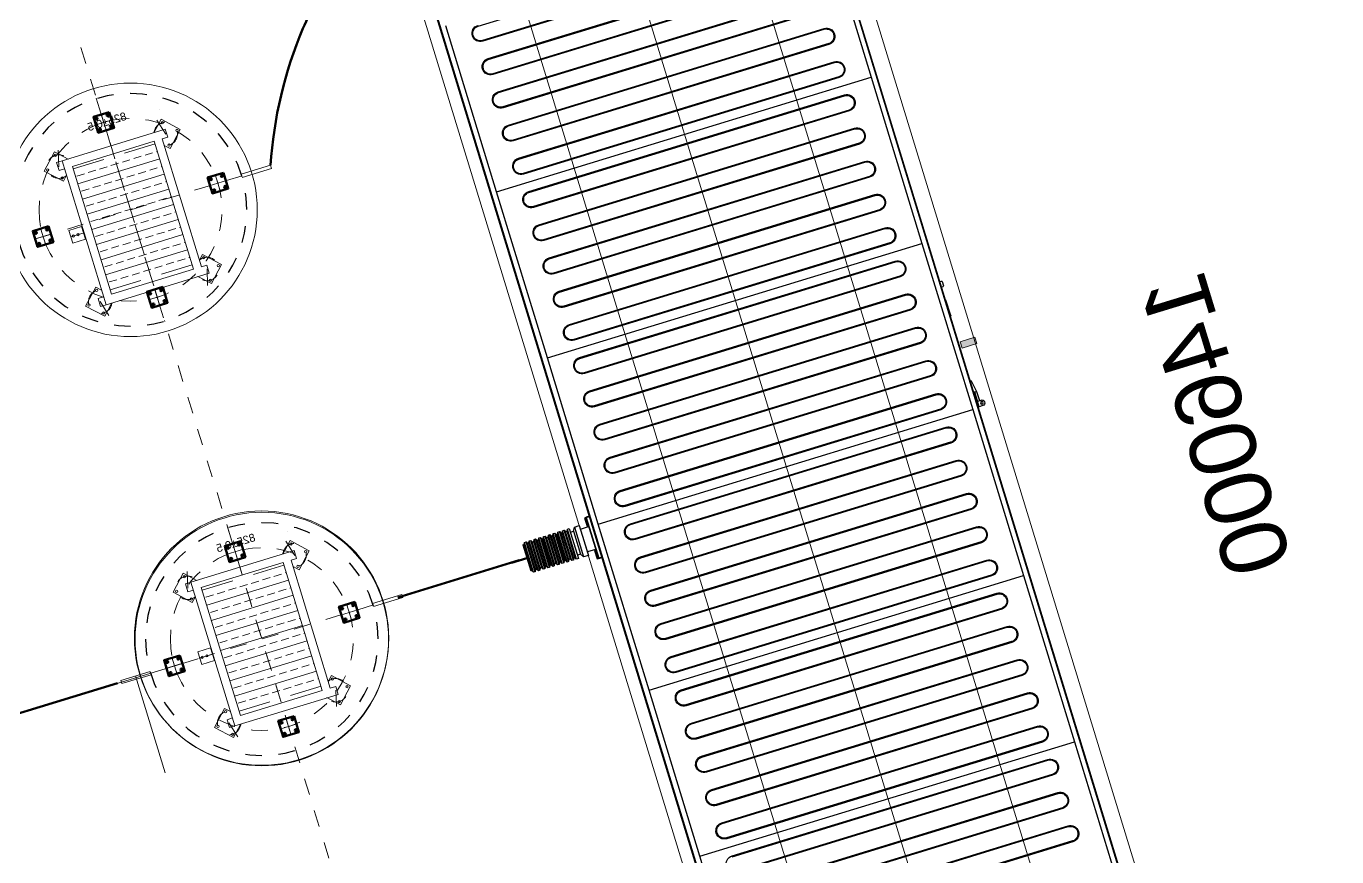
# Model space of a CAD drawing. Header units: metres. Extents: x 0 to 551036, y 0 to 1845929.
# Drawn here: x 547501.87 to 547509.76, y 1841939.99 to 1841944.99 of the extents above; entities that cross this region are included whole.
import ezdxf
from ezdxf.enums import TextEntityAlignment as Align

# ---------------------------------------------------------------- set-up
doc = ezdxf.new("R2010")
doc.units = ezdxf.units.M
doc.header["$MEASUREMENT"] = 0
for name, pattern in [('02 Xref Nha dieu hanh$0$ACAD_ISO10W100', [18, 12, -3, 0, -3]), ('AD_LTYPE0 0.18 mm', [12, 1, -1, 1, -1, 1, -1, 1, -1, 1, -1, 1, -1]), ('AD_LTYPE14 0.15 mm', [14, 13, -1]), ('AD_LTYPE2 0.18 mm', [14, 13, -1]), ('AD_LTYPE5 0.13 mm', [14, 13, -1]), ('双点画线', [22, 12, -2, 2, -2, 2, -2]), ('点画线', [18, 12, -2, 2, -2]), ('虚线', [2, 1, -1])]:
    doc.linetypes.add(name, pattern=pattern)
doc.layers.get('Defpoints').update_dxf_attribs({"lineweight": 0})
for name, color, linetype, lineweight in [('_0', 7, 'Continuous', 0), ('BD HH1 KEM TMB$0$ao1', 7, 'Continuous', 0), ('BD HH1 KEM TMB$0$C-TOPO-MAJR-N', 7, 'Continuous', 0), ('BD HH1 KEM TMB$0$C-TOPO-MINR-N', 7, 'Continuous', 0), ('BD HH1 KEM TMB$0$Cao do', 7, 'Continuous', 0), ('BD HH1 KEM TMB$0$caodoHT', 7, 'Continuous', 0), ('BD HH1 KEM TMB$0$CENTER', 7, 'Continuous', 0), ('BD HH1 KEM TMB$0$DE', 7, 'Continuous', 0), ('BD HH1 KEM TMB$0$Line7', 7, 'Continuous', 0), ('BD HH1 KEM TMB$0$nhan', 7, 'Continuous', 0), ('BD HH1 KEM TMB$0$point', 7, 'Continuous', 0), ('C-TINN-BNDY', 7, 'Continuous', 0), ('DZ 220kV PA1', 7, 'Continuous', 0), ('HH1', 7, 'Continuous', 0)]:
    doc.layers.add(name, color=color, linetype=linetype, lineweight=lineweight)
doc.styles.get("Standard").update_dxf_attribs({"font": '', "height": 4})
doc.styles.add('SXHZ', font='simplex.shx', dxfattribs={"width": 0.6, "bigfont": 'bigfont.shx'})
doc.styles.get('Standard').set_extended_font_data('.VnArial')
doc.dimstyles.new('ISO-25', dxfattribs={"dimtxt": 2.5, "dimasz": 2.5, "dimexe": 1.25, "dimexo": 0.625, "dimtad": 1, "dimtxsty": 'Standard', "dimcen": 2.5, "dimadec": 0, "dimazin": 0, "dimtfac": 1, "dimtmove": 0, "dimatfit": 3, "dimfxl": 1, "dimarcsym": 0})
doc.dimstyles.new('ISO-25-Linear', dxfattribs={"dimscale": 300, "dimtxt": 2.5, "dimasz": 2.5, "dimexe": 1.5, "dimexo": 1.5, "dimgap": 1.5, "dimtad": 1, "dimdec": 0, "dimdsep": 46, "dimtxsty": 'SXHZ', "dimcen": 3, "dimclrt": 1, "dimaunit": 1, "dimadec": 0, "dimazin": 0, "dimtp": 0.06, "dimtfac": 0.5, "dimtdec": 0, "dimtmove": 2, "dimatfit": 3, "dimfxl": 1, "dimtolj": 1, "dimarcsym": 0})

# ---------------------------------------------------------------- blocks, each defined once
blk = doc.blocks.new('2121')
at = {"color": 7, "linetype": 'Continuous', "lineweight": 30}
for p, q in [((45095, 7520), (45155, 7520)), ((45095, 7520), (45095, 6550)), ((45155, 7520), (45155, 6550)), ((44296, 6472), (44185, 6417)), ((44185, 6417), (44185, 6317)), ((46065, 6417), (44185, 6417)), ((44185, 6317), (44296, 6262)), ((46065, 6317), (44185, 6317)), ((44311, 6550), (45939, 6550)), ((46065, 6417), (45954, 6472)), ((45954, 6262), (46065, 6317)), ((46065, 6317), (46065, 6417)), ((44296, 6172), (44185, 6117)), ((44185, 6117), (44185, 6017)), ((46065, 6117), (44185, 6117)), ((44185, 6017), (44296, 5962)), ((46065, 6017), (44185, 6017)), ((44296, 5872), (44185, 5817)), ((44185, 5817), (44185, 5717)), ((46065, 5817), (44185, 5817)), ((44185, 5717), (44296, 5662)), ((46065, 5717), (44185, 5717)), ((44296, 5572), (44185, 5517)), ((46065, 6117), (45954, 6172)), ((45954, 5962), (46065, 6017)), ((46065, 5817), (45954, 5872)), ((45954, 5662), (46065, 5717)), ((46065, 5517), (45954, 5572)), ((46065, 6017), (46065, 6117)), ((46065, 5717), (46065, 5817)), ((44185, 5517), (44185, 5417)), ((46065, 5517), (44185, 5517)), ((44185, 5417), (44296, 5362)), ((46065, 5417), (44185, 5417)), ((44296, 5272), (44185, 5217)), ((44185, 5217), (44185, 5117)), ((46065, 5217), (44185, 5217)), ((44185, 5117), (44296, 5062)), ((46065, 5117), (44185, 5117)), ((44296, 4972), (44185, 4917)), ((44185, 4917), (44185, 4817)), ((46065, 4917), (44185, 4917)), ((44185, 4817), (44296, 4762)), ((46065, 4817), (44185, 4817)), ((45954, 5362), (46065, 5417)), ((46065, 5217), (45954, 5272)), ((45954, 5062), (46065, 5117)), ((46065, 4917), (45954, 4972)), ((45954, 4762), (46065, 4817)), ((46065, 5417), (46065, 5517)), ((46065, 5117), (46065, 5217)), ((46065, 4817), (46065, 4917)), ((44296, 4672), (44185, 4617)), ((44185, 4617), (44185, 4517)), ((46065, 4617), (44185, 4617)), ((44185, 4517), (44296, 4462)), ((46065, 4517), (44185, 4517)), ((44296, 4372), (44185, 4317)), ((44185, 4317), (44185, 4217)), ((46065, 4317), (44185, 4317)), ((44185, 4217), (44296, 4162)), ((46065, 4217), (44185, 4217)), ((44296, 4072), (44185, 4017)), ((44185, 4017), (44185, 3917)), ((46065, 4017), (44185, 4017)), ((46065, 4617), (45954, 4672)), ((45954, 4462), (46065, 4517)), ((46065, 4317), (45954, 4372)), ((45954, 4162), (46065, 4217)), ((46065, 4017), (45954, 4072)), ((46065, 4517), (46065, 4617)), ((46065, 4217), (46065, 4317)), ((46065, 3917), (46065, 4017)), ((44185, 3917), (44296, 3862)), ((46065, 3917), (44185, 3917)), ((44296, 3772), (44185, 3717)), ((44185, 3717), (44185, 3597)), ((46065, 3717), (44185, 3717)), ((44185, 3597), (46065, 3597)), ((44405, 3397), (44185, 3270)), ((44185, 3270), (44185, 2970)), ((44185, 3270), (46065, 3270)), ((44405, 3597), (44405, 3397)), ((44405, 3397), (45845, 3397)), ((45845, 3397), (45845, 3597)), ((46065, 3270), (45845, 3397)), ((45954, 3862), (46065, 3917)), ((46065, 3717), (45954, 3772)), ((46065, 3597), (46065, 3717)), ((46065, 2970), (46065, 3270)), ((43845, 2429), (43825, 2429)), ((43825, 2230), (43825, 2429)), ((43845, 2530), (44360, 2530)), ((43845, 2451), (43845, 2530)), ((43845, 2451), (43845, 2450)), ((44360, 2451), (43845, 2451)), ((43845, 2429), (43845, 2450)), ((43845, 2450), (43846, 2450)), ((43845, 2429), (46405, 2429)), ((43845, 2429), (43845, 2230)), ((43846, 2450), (46404, 2450)), ((44185, 2970), (46065, 2970)), ((44360, 2530), (44360, 2451)), ((44360, 2450), (44360, 2451)), ((44405, 2970), (44405, 2450)), ((45845, 2450), (45845, 2970)), ((45890, 2451), (45890, 2530)), ((45890, 2530), (46405, 2530)), ((46405, 2451), (45890, 2451)), ((45890, 2451), (45890, 2450)), ((46405, 2450), (46404, 2450)), ((46405, 2530), (46405, 2451)), ((46405, 2450), (46405, 2451)), ((46405, 2450), (46405, 2429)), ((46405, 2230), (46405, 2429)), ((46405, 2429), (46425, 2429)), ((46425, 2429), (46425, 2230)), ((-18335, 2230), (118105, 2230)), ((118105, 2180), (-18335, 2180)), ((23535, 1850), (13085, 1850)), ((33985, 1850), (23535, 1850)), ((23535, 1850), (23535, -21710)), ((33985, 1850), (33985, -21710)), ((44435, 1850), (33985, 1850)), ((44435, 1850), (44435, -21710)), ((54885, 1850), (44435, 1850)), ((65335, 1850), (54885, 1850)), ((54885, 1850), (54885, -21710)), ((75785, 1850), (65335, 1850)), ((65335, 1850), (65335, -21710)), ((13680, 0), (13630, 0)), ((13680, 0), (13680, -19860)), ((14580, 0), (14630, 0)), ((14580, -19860), (14580, 0)), ((14630, -19860), (14630, 0)), ((15770, 0), (15720, 0)), ((15720, 0), (15720, -19860)), ((15770, 0), (15770, -19860)), ((16670, 0), (16720, 0)), ((16670, -19860), (16670, 0)), ((16720, -19860), (16720, 0)), ((17860, 0), (17810, 0)), ((17810, 0), (17810, -19860)), ((17860, 0), (17860, -19860)), ((18760, -19860), (18760, 0)), ((18760, 0), (18810, 0)), ((18810, -19860), (18810, 0)), ((19950, 0), (19900, 0)), ((19900, 0), (19900, -19860)), ((19950, 0), (19950, -19860)), ((20850, -19860), (20850, 0)), ((20850, 0), (20900, 0)), ((20900, -19860), (20900, 0)), ((22040, 0), (21990, 0)), ((21990, 0), (21990, -19860)), ((22040, 0), (22040, -19860)), ((22940, -19860), (22940, 0)), ((22940, 0), (22990, 0)), ((22990, -19860), (22990, 0)), ((24130, 0), (24080, 0)), ((24080, 0), (24080, -19860)), ((24130, 0), (24130, -19860)), ((25030, 0), (25080, 0)), ((25030, -19860), (25030, 0)), ((25080, -19860), (25080, 0)), ((26220, 0), (26170, 0)), ((26170, 0), (26170, -19860)), ((26220, 0), (26220, -19860)), ((27120, 0), (27170, 0)), ((27120, -19860), (27120, 0)), ((27170, -19860), (27170, 0)), ((28310, 0), (28260, 0)), ((28260, 0), (28260, -19860)), ((28310, 0), (28310, -19860)), ((29210, -19860), (29210, 0)), ((29210, 0), (29260, 0)), ((29260, -19860), (29260, 0)), ((30400, 0), (30350, 0)), ((30350, 0), (30350, -19860)), ((30400, 0), (30400, -19860)), ((31300, 0), (31350, 0)), ((31300, -19860), (31300, 0)), ((31350, -19860), (31350, 0)), ((32490, 0), (32440, 0)), ((32440, 0), (32440, -19860)), ((32490, 0), (32490, -19860)), ((33390, 0), (33440, 0)), ((33390, -19860), (33390, 0)), ((33440, -19860), (33440, 0)), ((34580, 0), (34530, 0)), ((34530, 0), (34530, -19860)), ((34580, 0), (34580, -19860)), ((35480, -19860), (35480, 0)), ((35480, 0), (35530, 0)), ((35530, -19860), (35530, 0)), ((36670, 0), (36620, 0)), ((36620, 0), (36620, -19860)), ((36670, 0), (36670, -19860)), ((37570, -19860), (37570, 0)), ((37570, 0), (37620, 0)), ((37620, -19860), (37620, 0)), ((38760, 0), (38710, 0)), ((38710, 0), (38710, -19860)), ((38760, 0), (38760, -19860)), ((39660, -19860), (39660, 0)), ((39660, 0), (39710, 0)), ((39710, -19860), (39710, 0)), ((40850, 0), (40800, 0)), ((40800, 0), (40800, -19860)), ((40850, 0), (40850, -19860)), ((41750, -19860), (41750, 0)), ((41750, 0), (41800, 0)), ((41800, -19860), (41800, 0)), ((42940, 0), (42890, 0)), ((42890, 0), (42890, -19860)), ((42940, 0), (42940, -19860)), ((43840, -19860), (43840, 0)), ((43840, 0), (43890, 0)), ((43890, -19860), (43890, 0)), ((45030, 0), (44980, 0)), ((44980, 0), (44980, -19860)), ((45030, 0), (45030, -19860)), ((45930, -19860), (45930, 0)), ((45930, 0), (45980, 0)), ((45980, -19860), (45980, 0)), ((47120, 0), (47070, 0)), ((47070, 0), (47070, -19860)), ((47120, 0), (47120, -19860)), ((48020, -19860), (48020, 0)), ((48020, 0), (48070, 0)), ((48070, -19860), (48070, 0)), ((49210, 0), (49160, 0)), ((49160, 0), (49160, -19860)), ((49210, 0), (49210, -19860)), ((50110, -19860), (50110, 0)), ((50110, 0), (50160, 0)), ((50160, -19860), (50160, 0)), ((51300, 0), (51250, 0)), ((51250, 0), (51250, -19860)), ((51300, 0), (51300, -19860)), ((52200, -19860), (52200, 0)), ((52200, 0), (52250, 0)), ((52250, -19860), (52250, 0)), ((53390, 0), (53340, 0)), ((53340, 0), (53340, -19860)), ((53390, 0), (53390, -19860)), ((54290, -19860), (54290, 0)), ((54290, 0), (54340, 0)), ((54340, -19860), (54340, 0)), ((55480, 0), (55430, 0)), ((55430, 0), (55430, -19860)), ((55480, 0), (55480, -19860)), ((56380, 0), (56430, 0)), ((56380, -19860), (56380, 0)), ((56430, -19860), (56430, 0)), ((57570, 0), (57520, 0)), ((57520, 0), (57520, -19860)), ((57570, 0), (57570, -19860)), ((58470, 0), (58520, 0)), ((58470, -19860), (58470, 0)), ((58520, -19860), (58520, 0)), ((59660, 0), (59610, 0)), ((59610, 0), (59610, -19860)), ((59660, 0), (59660, -19860)), ((60560, 0), (60610, 0)), ((60560, -19860), (60560, 0)), ((60610, -19860), (60610, 0)), ((61750, 0), (61700, 0)), ((61700, 0), (61700, -19860)), ((61750, 0), (61750, -19860)), ((62650, -19860), (62650, 0)), ((62650, 0), (62700, 0)), ((62700, -19860), (62700, 0)), ((63840, 0), (63790, 0)), ((63790, 0), (63790, -19860)), ((63840, 0), (63840, -19860)), ((64740, -19860), (64740, 0)), ((64740, 0), (64790, 0)), ((64790, -19860), (64790, 0)), ((65930, 0), (65880, 0)), ((65880, 0), (65880, -19860)), ((65930, 0), (65930, -19860)), ((66830, -19860), (66830, 0)), ((66880, -19860), (66880, 0)), ((67970, 0), (67970, -19860)), ((68020, 0), (68020, -19860)), ((68920, -19860), (68920, 0)), ((68970, -19860), (68970, 0)), ((70060, 0), (70060, -19860)), ((70110, 0), (70110, -19860)), ((71010, -19860), (71010, 0)), ((71060, -19860), (71060, 0)), ((19950, -19860), (19900, -19860)), ((20850, -19860), (20900, -19860)), ((22040, -19860), (21990, -19860)), ((22940, -19860), (22990, -19860)), ((24130, -19860), (24080, -19860)), ((25030, -19860), (25080, -19860)), ((26220, -19860), (26170, -19860)), ((27120, -19860), (27170, -19860)), ((28310, -19860), (28260, -19860)), ((29210, -19860), (29260, -19860)), ((30400, -19860), (30350, -19860)), ((31300, -19860), (31350, -19860)), ((32490, -19860), (32440, -19860)), ((33390, -19860), (33440, -19860)), ((34580, -19860), (34530, -19860)), ((35480, -19860), (35530, -19860)), ((36670, -19860), (36620, -19860)), ((37570, -19860), (37620, -19860)), ((38760, -19860), (38710, -19860)), ((39660, -19860), (39710, -19860)), ((40850, -19860), (40800, -19860)), ((41750, -19860), (41800, -19860)), ((42940, -19860), (42890, -19860)), ((43840, -19860), (43890, -19860)), ((45030, -19860), (44980, -19860)), ((45930, -19860), (45980, -19860)), ((47120, -19860), (47070, -19860)), ((48020, -19860), (48070, -19860)), ((49210, -19860), (49160, -19860)), ((50110, -19860), (50160, -19860)), ((51300, -19860), (51250, -19860)), ((52200, -19860), (52250, -19860)), ((53390, -19860), (53340, -19860)), ((54290, -19860), (54340, -19860)), ((55480, -19860), (55430, -19860)), ((56380, -19860), (56430, -19860)), ((57570, -19860), (57520, -19860)), ((58470, -19860), (58520, -19860)), ((59660, -19860), (59610, -19860)), ((60560, -19860), (60610, -19860)), ((61750, -19860), (61700, -19860)), ((62650, -19860), (62700, -19860)), ((63840, -19860), (63790, -19860)), ((64740, -19860), (64790, -19860)), ((65930, -19860), (65880, -19860)), ((66830, -19860), (66880, -19860)), ((68020, -19860), (67970, -19860)), ((68920, -19860), (68970, -19860)), ((70110, -19860), (70060, -19860)), ((71010, -19860), (71060, -19860)), ((-18335, -22020), (118105, -22020)), ((118105, -22070), (-18335, -22070)), ((13085, -21710), (23535, -21710)), ((23535, -21710), (33985, -21710)), ((33985, -21710), (44435, -21710)), ((36487, -22070), (36487, -22145)), ((36845, -22145), (36845, -22070)), ((37666, -22070), (37666, -22095)), ((42760, -22130), (42760, -22070)), ((43419, -22070), (43460, -22125)), ((44035, -22070), (44035, -22130)), ((44385, -22130), (44385, -22070)), ((44435, -21710), (54885, -21710)), ((54885, -21710), (65335, -21710)), ((65335, -21710), (75785, -21710)), ((36537, -22195), (36795, -22195)), ((38636, -22095), (37666, -22095)), ((42760, -22130), (43460, -22250)), ((43460, -22125), (43460, -22250)), ((43460, -22125), (43992, -22125)), ((43460, -22250), (43960, -22250)), ((44385, -22130), (44035, -22130)), ((44035, -22130), (44035, -22350)), ((44385, -22350), (44385, -22130))]:
    blk.add_line(p, q, dxfattribs=at)
at = {"color": 252, "linetype": 'Continuous', "lineweight": 30}
for p, q in [((45954, 6472), (44296, 6472)), ((45954, 6262), (44296, 6262)), ((45954, 6172), (44296, 6172)), ((45954, 5962), (44296, 5962)), ((45954, 5872), (44296, 5872)), ((45954, 5662), (44296, 5662)), ((45954, 5572), (44296, 5572)), ((45954, 5362), (44296, 5362)), ((45954, 5272), (44296, 5272)), ((45954, 5062), (44296, 5062)), ((45954, 4972), (44296, 4972)), ((45954, 4762), (44296, 4762)), ((45954, 4672), (44296, 4672)), ((45954, 4462), (44296, 4462)), ((45954, 4372), (44296, 4372)), ((45954, 4162), (44296, 4162)), ((45954, 4072), (44296, 4072)), ((45954, 3862), (44296, 3862)), ((45954, 3772), (44296, 3772)), ((38636, -22095), (38636, -22070))]:
    blk.add_line(p, q, dxfattribs=at)
at = {"color": 7, "linetype": 'Continuous', "lineweight": 30, "flags": 128}
blk.add_lwpolyline([(43992, -22125), (44030, -22126), (44035, -22127)], dxfattribs=at)
at = {"color": 7, "linetype": 'Continuous', "lineweight": 30}
for radius in [75, 70]:
    blk.add_circle((44210, -22350), radius, dxfattribs=at)
for centre, radius, start, end in [((44273, 6517), 50, 296.56505, 41.27386), ((45977, 6517), 50, 138.72614, 243.43495), ((44273, 6217), 50, 296.56505, 63.43495), ((44273, 5917), 50, 296.56505, 63.43495), ((44273, 5617), 50, 296.56505, 63.43495), ((45977, 6217), 50, 116.56505, 243.43495), ((45977, 5917), 50, 116.56505, 243.43495), ((45977, 5617), 50, 116.56505, 243.43495), ((44273, 5317), 50, 296.56505, 63.43495), ((44273, 5017), 50, 296.56505, 63.43495), ((44273, 4717), 50, 296.56505, 63.43495), ((45977, 5317), 50, 116.56505, 243.43495), ((45977, 5017), 50, 116.56505, 243.43495), ((45977, 4717), 50, 116.56505, 243.43495), ((44273, 4417), 50, 296.56505, 63.43495), ((44273, 4117), 50, 296.56505, 63.43495), ((45977, 4417), 50, 116.56505, 243.43495), ((45977, 4117), 50, 116.56505, 243.43495), ((44273, 3817), 50, 296.56505, 63.43495), ((45977, 3817), 50, 116.56505, 243.43495), ((43846, 2429), 21, 92.7294, 180), ((46404, 2429), 21, 0, 87.2706), ((14130, 0), 500, 0, 180), ((14130, 0), 450, 0, 180), ((16220, 0), 500, 0, 180), ((16220, 0), 450, 0, 180), ((18310, 0), 500, 0, 180), ((18310, 0), 450, 0, 180), ((20400, 0), 500, 0, 180), ((20400, 0), 450, 0, 180), ((22490, 0), 500, 0, 180), ((22490, 0), 450, 0, 180), ((24580, 0), 500, 0, 180), ((24580, 0), 450, 0, 180), ((26670, 0), 500, 0, 180), ((26670, 0), 450, 0, 180), ((28760, 0), 500, 0, 180), ((28760, 0), 450, 0, 180), ((30850, 0), 500, 0, 180), ((30850, 0), 450, 0, 180), ((32940, 0), 500, 0, 180), ((32940, 0), 450, 0, 180), ((35030, 0), 500, 0, 180), ((35030, 0), 450, 0, 180), ((37120, 0), 500, 0, 180), ((37120, 0), 450, 0, 180), ((39210, 0), 500, 0, 180), ((39210, 0), 450, 0, 180), ((41300, 0), 500, 0, 180), ((41300, 0), 450, 0, 180), ((43390, 0), 500, 0, 180), ((43390, 0), 450, 0, 180), ((45480, 0), 500, 0, 180), ((45480, 0), 450, 0, 180), ((47570, 0), 500, 0, 180), ((47570, 0), 450, 0, 180), ((49660, 0), 500, 0, 180), ((49660, 0), 450, 0, 180), ((51750, 0), 500, 0, 180), ((51750, 0), 450, 0, 180), ((53840, 0), 500, 0, 180), ((53840, 0), 450, 0, 180), ((55930, 0), 500, 0, 180), ((55930, 0), 450, 0, 180), ((58020, 0), 500, 0, 180), ((58020, 0), 450, 0, 180), ((60110, 0), 500, 0, 180), ((60110, 0), 450, 0, 180), ((62200, 0), 500, 0, 180), ((62200, 0), 450, 0, 180), ((64290, 0), 500, 0, 180), ((64290, 0), 450, 0, 180), ((66380, 0), 500, 0, 180), ((20400, -19860), 500, 180, 0), ((20400, -19860), 450, 180, 0), ((22490, -19860), 500, 180, 360), ((22490, -19860), 450, 180, 0), ((24580, -19860), 500, 180, 360), ((24580, -19860), 450, 180, 360), ((26670, -19860), 500, 180, 0), ((26670, -19860), 450, 180, 0), ((28760, -19860), 500, 180, 0), ((28760, -19860), 450, 180, 0), ((30850, -19860), 500, 180, 360), ((30850, -19860), 450, 180, 360), ((32940, -19860), 500, 180, 360), ((32940, -19860), 450, 180, 0), ((35030, -19860), 500, 180, 0), ((35030, -19860), 450, 180, 0), ((37120, -19860), 500, 180, 0), ((37120, -19860), 450, 180, 0), ((39210, -19860), 500, 180, 360), ((39210, -19860), 450, 180, 360), ((41300, -19860), 500, 180, 0), ((41300, -19860), 450, 180, 0), ((43390, -19860), 500, 180, 0), ((43390, -19860), 450, 180, 0), ((45480, -19860), 500, 180, 0), ((45480, -19860), 450, 180, 0), ((47570, -19860), 500, 180, 0), ((47570, -19860), 450, 180, 0), ((49660, -19860), 500, 180, 0), ((49660, -19860), 450, 180, 0), ((51750, -19860), 500, 180, 0), ((51750, -19860), 450, 180, 0), ((53840, -19860), 500, 180, 0), ((53840, -19860), 450, 180, 0), ((55930, -19860), 500, 180, 0), ((55930, -19860), 450, 180, 0), ((58020, -19860), 500, 180, 0), ((58020, -19860), 450, 180, 0), ((60110, -19860), 500, 180, 0), ((60110, -19860), 450, 180, 0), ((62200, -19860), 500, 180, 0), ((62200, -19860), 450, 180, 0), ((64290, -19860), 500, 180, 0), ((64290, -19860), 450, 180, 0), ((66380, -19860), 500, 180, 0), ((66380, -19860), 450, 180, 0), ((68470, -19860), 500, 180, 0), ((68470, -19860), 450, 180, 0), ((70560, -19860), 500, 180, 0), ((70560, -19860), 450, 180, 0), ((38636, -22065), 30, 270, 350.40593), ((36537, -22145), 50, 180, 270), ((36795, -22145), 50, 270, 360), ((43960, -22350), 100, 41.40962, 90), ((44210, -22350), 175, 180, 360)]:
    blk.add_arc(centre, radius, start, end, dxfattribs=at)
blk = doc.blocks.new('*U51')
at = {"layer": 'BD HH1 KEM TMB$0$CENTER', "linetype": '点画线', "lineweight": 13}
for p, q in [((-1500, -1530), (-1500, 1530)), ((30, 0), (-3030, 0))]:
    blk.add_line(p, q, dxfattribs=at)
at = {"layer": 'BD HH1 KEM TMB$0$nhan'}
for p, q in [((-3000, -1500), (-3000, 1500)), ((-3000, 1500), (0, 1500)), ((0, 1500), (0, -1500)), ((-2250, -750), (-2250, 750)), ((-750, 750), (-2250, 750)), ((-750, -750), (-750, 750)), ((-750, -750), (-2250, -750)), ((0, -1500), (-3000, -1500))]:
    blk.add_line(p, q, dxfattribs=at)
blk.add_circle((-1500, 0), 250, dxfattribs=at)
blk = doc.blocks.new('*U52')
at = {"layer": 'BD HH1 KEM TMB$0$CENTER', "linetype": '点画线', "lineweight": 13}
for p, q in [((-89900, -41759), (-89900, -38699)), ((100, -41759), (100, -38699)), ((-88370, -40229), (-91430, -40229)), ((1630, -40229), (-1430, -40229))]:
    blk.add_line(p, q, dxfattribs=at)
at = {"layer": 'BD HH1 KEM TMB$0$nhan'}
for p, q in [((-9761, 9981), (-299, 16298)), ((-9650, 9815), (-188, 16132)), ((-299, 16298), (-188, 16132)), ((-90000, 0), (-90000, 9542)), ((-89800, 0), (-89800, 9542)), ((-89671, 9871), (-70129, 9871)), ((-89671, 9671), (-70129, 9671)), ((-69671, 9871), (-50129, 9871)), ((-69671, 9671), (-50129, 9671)), ((-30129, 9871), (-49671, 9871)), ((-30129, 9671), (-49671, 9671)), ((-10129, 9871), (-29671, 9871)), ((-10129, 9671), (-29671, 9671)), ((0, 0), (0, 9542)), ((200, 0), (200, 9542)), ((-90000, -20000), (-90000, -458)), ((-89800, -20000), (-89800, -458)), ((0, -20000), (0, -458)), ((200, -20000), (200, -458)), ((-90000, -40000), (-90000, -20458)), ((-89800, -40000), (-89800, -20458)), ((0, -40000), (0, -20458)), ((200, -40000), (200, -20458)), ((-91400, -38729), (-88400, -38729)), ((-91400, -41229), (-91400, -38729)), ((-88400, -38729), (-88400, -41229)), ((-90650, -40979), (-90650, -39479)), ((-89150, -39479), (-90650, -39479)), ((-89150, -40979), (-89150, -39479)), ((-89150, -40979), (-90650, -40979)), ((-88400, -41229), (-91400, -41229))]:
    blk.add_line(p, q, dxfattribs=at)
at = {"layer": 'BD HH1 KEM TMB$0$nhan', "linetype": 'Continuous', "lineweight": 13}
for p, q in [((-1400, -38729), (1600, -38729)), ((-1400, -41229), (-1400, -38729)), ((850, -39479), (-650, -39479)), ((-650, -40979), (-650, -39479)), ((850, -40979), (850, -39479)), ((850, -40979), (-650, -40979)), ((1600, -41229), (-1400, -41229))]:
    blk.add_line(p, q, dxfattribs=at)
at = {"layer": 'BD HH1 KEM TMB$0$nhan', "linetype": '虚线', "lineweight": 13}
blk.add_line((1600, -38729), (1600, -41229), dxfattribs=at)
at = {"layer": 'BD HH1 KEM TMB$0$nhan'}
blk.add_circle((-89900, -40229), 250, dxfattribs=at)
at = {"layer": 'BD HH1 KEM TMB$0$nhan', "linetype": '虚线', "lineweight": 13}
blk.add_circle((100, -40229), 250, dxfattribs=at)
at = {"layer": 'BD HH1 KEM TMB$0$nhan'}
for p in [(-88400, 9771), (-68400, 9771), (-48400, 9771), (-28400, 9771), (-8400, 9771), (1600, 9771), (-88400, -229), (1600, -229), (-88400, -20229), (1600, -20229)]:
    blk.add_blockref('*U51', p, dxfattribs=at)
blk = doc.blocks.new('*U57')
at = {"layer": 'BD HH1 KEM TMB$0$ao1', "color": 0, "linetype": 'Continuous', "lineweight": 13}
for p, q in [((-953, -36822), (-953, -38746)), ((-476, -36909), (-476, -37386)), ((0, -36822), (0, -41972)), ((476, -36909), (476, -37386)), ((952, -36822), (952, -41972)), ((1429, -36909), (1429, -37386)), ((1905, -36822), (1905, -41972)), ((2381, -36909), (2381, -37386)), ((2857, -36822), (2857, -41972)), ((3334, -36909), (3334, -37386)), ((3810, -36822), (3810, -41972)), ((4286, -36909), (4286, -37386)), ((4762, -36822), (4762, -41972)), ((5239, -36909), (5239, -37386)), ((5715, -36822), (5715, -41972)), ((6191, -36909), (6191, -37386)), ((6667, -36822), (6667, -38747)), ((-476, -37624), (-476, -38100)), ((476, -37624), (476, -38100)), ((1429, -37624), (1429, -38100)), ((2381, -37624), (2381, -38100)), ((3334, -37624), (3334, -38100)), ((4286, -37624), (4286, -38100)), ((5239, -37624), (5239, -38100)), ((6191, -37624), (6191, -38100)), ((-476, -38338), (-476, -38814)), ((476, -38338), (476, -38814)), ((1429, -38338), (1429, -38814)), ((2381, -38338), (2381, -38814)), ((3334, -38338), (3334, -38814)), ((4286, -38338), (4286, -38814)), ((5239, -38338), (5239, -38814)), ((6191, -38338), (6191, -38814)), ((-476, -39053), (-476, -39529)), ((476, -39053), (476, -39529)), ((1429, -39053), (1429, -39529)), ((2381, -39053), (2381, -39529)), ((3334, -39053), (3334, -39529)), ((4286, -39053), (4286, -39529)), ((5239, -39053), (5239, -39529)), ((6191, -39053), (6191, -39529)), ((-953, -40048), (-953, -41972)), ((-476, -39767), (-476, -40243)), ((476, -39767), (476, -40243)), ((1429, -39767), (1429, -40243)), ((2381, -39767), (2381, -40243)), ((3334, -39767), (3334, -40243)), ((4286, -39767), (4286, -40243)), ((5239, -39767), (5239, -40243)), ((6191, -39767), (6191, -40243)), ((6667, -40047), (6667, -41972)), ((-476, -40481), (-476, -40958)), ((476, -40481), (476, -40958)), ((1429, -40481), (1429, -40958)), ((2381, -40481), (2381, -40958)), ((3334, -40481), (3334, -40958)), ((4286, -40481), (4286, -40958)), ((5239, -40481), (5239, -40958)), ((6191, -40481), (6191, -40958)), ((-476, -41196), (-476, -41672)), ((476, -41196), (476, -41672)), ((1429, -41196), (1429, -41672)), ((2381, -41196), (2381, -41672)), ((3334, -41196), (3334, -41672)), ((4286, -41196), (4286, -41672)), ((5239, -41196), (5239, -41672)), ((6191, -41196), (6191, -41672)), ((-476, -41910), (-476, -41972)), ((476, -41910), (476, -41972)), ((1429, -41910), (1429, -41972)), ((2381, -41910), (2381, -41972)), ((3334, -41910), (3334, -41972)), ((4286, -41910), (4286, -41972)), ((5239, -41910), (5239, -41972)), ((6191, -41910), (6191, -41972))]:
    blk.add_line(p, q, dxfattribs=at)
blk = doc.blocks.new('*D60')
at = {"layer": 'BD HH1 KEM TMB$0$Cao do', "linetype": 'Continuous', "transparency": 16777216}
for p, q in [((-4931, 315), (-6161, 315)), ((-6149, -6500), (-6149, 290)), ((-4931, -6525), (-6161, -6525))]:
    blk.add_line(p, q, dxfattribs=at)
at = {"layer": 'BD HH1 KEM TMB$0$Cao do', "linetype": 'Continuous', "transparency": 16777216, "extrusion": (0, 0, -1)}
blk.add_solid([(6153, 290), (6149, 315), (6145, 290)], dxfattribs=at)
at = {"layer": 'BD HH1 KEM TMB$0$Cao do', "linetype": 'Continuous', "transparency": 16777216}
blk.add_solid([(-6145, -6500), (-6149, -6525), (-6153, -6500)], dxfattribs=at)
at = {"layer": 'Defpoints', "transparency": 16777216}
for p in [(-6149, 315), (-4925, 315), (-6149, -3105), (-4925, -6525)]:
    blk.add_point(p, dxfattribs=at)
at = {"layer": 'BD HH1 KEM TMB$0$Cao do', "linetype": 'Continuous', "transparency": 16777216}
blk.add_text('825%%P0.5', height=481.5, rotation=90, dxfattribs=at).set_placement((-6396, -4509), align=Align.MIDDLE_LEFT)
blk = doc.blocks.new('*D63')
at = {"layer": 'BD HH1 KEM TMB$0$Cao do', "linetype": 'Continuous', "transparency": 16777216}
for p, q in [((-4931, 315), (-6161, 315)), ((-6149, -6500), (-6149, 290)), ((-4931, -6525), (-6161, -6525))]:
    blk.add_line(p, q, dxfattribs=at)
at = {"layer": 'BD HH1 KEM TMB$0$Cao do', "linetype": 'Continuous', "transparency": 16777216, "extrusion": (0, 0, -1)}
blk.add_solid([(6153, 290), (6149, 315), (6145, 290)], dxfattribs=at)
at = {"layer": 'BD HH1 KEM TMB$0$Cao do', "linetype": 'Continuous', "transparency": 16777216}
blk.add_solid([(-6145, -6500), (-6149, -6525), (-6153, -6500)], dxfattribs=at)
at = {"layer": 'Defpoints', "transparency": 16777216}
for p in [(-6149, 315), (-4925, 315), (-6149, -3105), (-4925, -6525)]:
    blk.add_point(p, dxfattribs=at)
at = {"layer": 'BD HH1 KEM TMB$0$Cao do', "linetype": 'Continuous', "transparency": 16777216}
blk.add_text('825%%P0.5', height=481.5, rotation=90, dxfattribs=at).set_placement((-6396, -4509), align=Align.MIDDLE_LEFT)
blk = doc.blocks.new('*D82')
at = {"transparency": 16777216}
for p, q in [((189654, 1447290), (189654, 1426405)), ((335654, 1447290), (335654, 1426405)), ((192654, 1426417), (332654, 1426417))]:
    blk.add_line(p, q, dxfattribs=at)
blk.add_solid([(192654, 1425917), (189654, 1426417), (192654, 1426917)], dxfattribs=at)
at = {"transparency": 16777216, "extrusion": (0, 0, -1)}
blk.add_solid([(-332654, 1426917), (-335654, 1426417), (-332654, 1425917)], dxfattribs=at)
at = {"layer": 'Defpoints', "transparency": 16777216}
for p in [(189654, 1447296), (335654, 1447296), (262654, 1426417), (335654, 1426417)]:
    blk.add_point(p, dxfattribs=at)
at = {"linetype": 'Continuous', "transparency": 16777216}
blk.add_text('146000', height=4000, dxfattribs=at).set_placement((252987, 1430417), align=Align.MIDDLE_LEFT)
blk = doc.blocks.new('*U59')
at = {"layer": 'BD HH1 KEM TMB$0$C-TOPO-MINR-N', "linetype": 'Continuous', "lineweight": 13, "flags": 128}
for points in [[(-800, 0), (0, 0), (0, 800), (-800, 800), (-800, 0)], [(-4925, -30), (-4925, 314.765), (-4425, 314.765), (-4425, -30)], [(3625, -30), (3625, 314.765), (4125, 314.765), (4125, -30)], [(-4925, -6180), (-4925, -30), (4125, -30), (4125, -6180)], [(3625, -5680), (-4425, -5680), (-4425, -530), (3625, -530), (3625, -5680)], [(-4925, -6180), (-4925, -6524.765), (-4425, -6524.765), (-4425, -6180)], [(3625, -6180), (-4425, -6180)], [(3625, -6180), (3625, -6524.765), (4125, -6524.765), (4125, -6180)]]:
    blk.add_lwpolyline(points, dxfattribs=at)
at = {"layer": 'BD HH1 KEM TMB$0$C-TOPO-MINR-N', "linetype": 'Continuous', "lineweight": 13}
for centre in [(-400, 650), (-400, 350)]:
    blk.add_circle(centre, 65, dxfattribs=at)
at = {"layer": 'BD HH1 KEM TMB$0$caodoHT', "color": 1, "linetype": 'AD_LTYPE5 0.13 mm'}
for p, q in [((-5601.814, -0.561), (-3697.269, 509.76)), ((4801.814, -0.561), (2897.269, 509.76)), ((-5601.814, -6209.439), (-3697.269, -6719.76)), ((4801.814, -6209.439), (2897.269, -6719.76))]:
    blk.add_line(p, q, dxfattribs=at)
at = {"layer": 'BD HH1 KEM TMB$0$caodoHT', "linetype": 'Continuous', "flags": 128}
for points in [[(-4014.902, -30), (-3730.303, 254.6), (-4649.542, 1173.838), (-5568.78, 254.6), (-4912.311, -401.87)], [(3214.902, -30), (2930.303, 254.6), (3849.542, 1173.838), (4768.78, 254.6), (4112.311, -401.87)], [(-4014.902, -6180), (-3730.303, -6464.6), (-4649.542, -7383.838), (-5568.78, -6464.6), (-4912.311, -5808.13)], [(3214.902, -6180), (2930.303, -6464.6), (3849.542, -7383.838), (4768.78, -6464.6), (4112.311, -5808.13)]]:
    blk.add_lwpolyline(points, dxfattribs=at)
at = {"layer": 'BD HH1 KEM TMB$0$caodoHT', "linetype": 'Continuous'}
for centre in [(-4649.542, 961.706), (3849.542, 961.706), (-5356.648, 254.6), (-3942.435, 254.6), (3142.435, 254.6), (4556.648, 254.6), (-5356.648, -6464.6), (-3942.435, -6464.6), (3142.435, -6464.6), (4556.648, -6464.6), (-4649.542, -7171.706), (3849.542, -7171.706)]:
    blk.add_circle(centre, 70, dxfattribs=at)
at = {"layer": 'BD HH1 KEM TMB$0$caodoHT', "color": 1, "linetype": 'AD_LTYPE5 0.13 mm'}
for centre, start, end in [((-4649.542, 254.6), 336.26641122, 248.18494557), ((3849.542, 254.6), 291.81505444, 203.73358879), ((-4649.542, -6464.6), 111.81505443, 23.73358878), ((3849.542, -6464.6), 156.26641122, 68.18494557)]:
    blk.add_arc(centre, 707.107, start, end, dxfattribs=at)
at = {"layer": 'BD HH1 KEM TMB$0$Line7', "linetype": 'AD_LTYPE2 0.18 mm'}
blk.add_line((-400, -30), (-400, 830), dxfattribs=at)
at = {"layer": 'BD HH1 KEM TMB$0$C-TOPO-MAJR-N', "linetype": 'Continuous', "lineweight": 13}
blk.add_blockref('*U57', (-3314.756, 36291.713), dxfattribs=at)
at = {"layer": 'BD HH1 KEM TMB$0$Cao do', "linetype": 'Continuous'}
dim = blk.add_linear_dim(base=(-6148.946, 314.765), p1=(-4925, -6524.765), p2=(-4925, 314.765), angle=90, text='825%%P0.5', dimstyle='ISO-25', override={"dimtxt": 481.539248, "dimasz": 25, "dimexe": 12.5, "dimexo": 6.25, "dimgap": 6.25, "dimcen": 25, "dimtolj": 1}, dxfattribs=at)
dim.commit()
dim.dimension.update_dxf_attribs({"geometry": '*D60', "text_midpoint": (-6148.946, -3105)})
blk = doc.blocks.new('*U62')
at = {"layer": 'BD HH1 KEM TMB$0$C-TOPO-MINR-N', "linetype": 'Continuous', "lineweight": 13, "flags": 128}
for points in [[(-800, 0), (0, 0), (0, 800), (-800, 800), (-800, 0)], [(-4925, -30), (-4925, 314.765), (-4425, 314.765), (-4425, -30)], [(3625, -30), (3625, 314.765), (4125, 314.765), (4125, -30)], [(-4925, -6180), (-4925, -30), (4125, -30), (4125, -6180)], [(3625, -5680), (-4425, -5680), (-4425, -530), (3625, -530), (3625, -5680)], [(-4925, -6180), (-4925, -6524.765), (-4425, -6524.765), (-4425, -6180)], [(3625, -6180), (-4425, -6180)], [(3625, -6180), (3625, -6524.765), (4125, -6524.765), (4125, -6180)]]:
    blk.add_lwpolyline(points, dxfattribs=at)
at = {"layer": 'BD HH1 KEM TMB$0$C-TOPO-MINR-N', "linetype": 'Continuous', "lineweight": 13}
for centre in [(-400, 650), (-400, 350)]:
    blk.add_circle(centre, 65, dxfattribs=at)
at = {"layer": 'BD HH1 KEM TMB$0$caodoHT', "color": 1, "linetype": 'AD_LTYPE5 0.13 mm'}
for p, q in [((-5601.814, -0.561), (-3697.269, 509.76)), ((4801.814, -0.561), (2897.269, 509.76)), ((-5601.814, -6209.439), (-3697.269, -6719.76)), ((4801.814, -6209.439), (2897.269, -6719.76))]:
    blk.add_line(p, q, dxfattribs=at)
at = {"layer": 'BD HH1 KEM TMB$0$caodoHT', "linetype": 'Continuous', "flags": 128}
for points in [[(-4014.902, -30), (-3730.303, 254.6), (-4649.542, 1173.838), (-5568.78, 254.6), (-4912.311, -401.87)], [(3214.902, -30), (2930.303, 254.6), (3849.542, 1173.838), (4768.78, 254.6), (4112.311, -401.87)], [(-4014.902, -6180), (-3730.303, -6464.6), (-4649.542, -7383.838), (-5568.78, -6464.6), (-4912.311, -5808.13)], [(3214.902, -6180), (2930.303, -6464.6), (3849.542, -7383.838), (4768.78, -6464.6), (4112.311, -5808.13)]]:
    blk.add_lwpolyline(points, dxfattribs=at)
at = {"layer": 'BD HH1 KEM TMB$0$caodoHT', "linetype": 'Continuous'}
for centre in [(-4649.542, 961.706), (3849.542, 961.706), (-5356.648, 254.6), (-3942.435, 254.6), (3142.435, 254.6), (4556.648, 254.6), (-5356.648, -6464.6), (-3942.435, -6464.6), (3142.435, -6464.6), (4556.648, -6464.6), (-4649.542, -7171.706), (3849.542, -7171.706)]:
    blk.add_circle(centre, 70, dxfattribs=at)
at = {"layer": 'BD HH1 KEM TMB$0$caodoHT', "color": 1, "linetype": 'AD_LTYPE5 0.13 mm'}
for centre, start, end in [((-4649.542, 254.6), 336.26641122, 248.18494557), ((3849.542, 254.6), 291.81505444, 203.73358879), ((-4649.542, -6464.6), 111.81505443, 23.73358878), ((3849.542, -6464.6), 156.26641122, 68.18494557)]:
    blk.add_arc(centre, 707.107, start, end, dxfattribs=at)
at = {"layer": 'BD HH1 KEM TMB$0$Line7', "linetype": 'AD_LTYPE2 0.18 mm'}
blk.add_line((-400, -30), (-400, 830), dxfattribs=at)
at = {"layer": 'BD HH1 KEM TMB$0$C-TOPO-MAJR-N', "linetype": 'Continuous', "lineweight": 13}
blk.add_blockref('*U57', (-3314.756, 36291.713), dxfattribs=at)
at = {"layer": 'BD HH1 KEM TMB$0$Cao do', "linetype": 'Continuous'}
dim = blk.add_linear_dim(base=(-6148.946, 314.765), p1=(-4925, -6524.765), p2=(-4925, 314.765), angle=90, text='825%%P0.5', dimstyle='ISO-25', override={"dimtxt": 481.539248, "dimasz": 25, "dimexe": 12.5, "dimexo": 6.25, "dimgap": 6.25, "dimcen": 25, "dimtolj": 1}, dxfattribs=at)
dim.commit()
dim.dimension.update_dxf_attribs({"geometry": '*D63', "text_midpoint": (-6148.946, -3105)})
blk = doc.blocks.new('svg')
at = {"layer": 'BD HH1 KEM TMB$0$caodoHT', "linetype": 'Continuous', "lineweight": 13, "extrusion": (0, 0, -1)}
h = blk.add_hatch(color=3, dxfattribs=at)
h.paths.add_polyline_path([(-253483.1, 1442734.8), (-253483.1, 1442796.3), (-253083.1, 1442796.3), (-253083.1, 1442734.8)])
h.paths.add_polyline_path([(-253483.1, 1442796.3), (-253483.1, 1443646.3), (-253083.1, 1443646.3), (-253083.1, 1442796.3)], flags=16)
at = {"layer": '_0', "linetype": 'Continuous', "lineweight": 13}
for p, q in [((231393.8, 1494625, 12746630), (231393.8, 1494497, 12746630)), ((258393.8, 1494625, 12746630), (258393.8, 1494497, 12746630)), ((225893.8, 1489125, 12746630), (225893.8, 1488997, 12746630)), ((236893.8, 1489125, 12746630), (236893.8, 1488997, 12746630)), ((252893.8, 1489125, 12746630), (252893.8, 1488997, 12746630)), ((263893.8, 1489125, 12746630), (263893.8, 1488997, 12746630)), ((231393.8, 1483625, 12746630), (231393.8, 1483497, 12746630)), ((258393.8, 1483625, 12746630), (258393.8, 1483497, 12746630))]:
    blk.add_line(p, q, dxfattribs=at)
at = {"layer": 'BD HH1 KEM TMB$0$caodoHT'}
for p, q in [((257793.8, 1496981.9, 12746630), (263884.4, 1496981.9, 12746630)), ((257903.8, 1473381, 12746630), (257903.8, 1472351, 12746630)), ((335653.8, 1468796.3, 12746630), (201453.7, 1468796.3, 12746630)), ((335653.8, 1462796.3, 12746630), (189653.8, 1462796.3, 12746630)), ((335653.8, 1448796.3, 12746630), (189653.8, 1448796.3, 12746630)), ((253083.1, 1443646.3, 12746630), (253083.1, 1442734.8, 12746630)), ((253483.1, 1443646.3, 12746630), (253083.1, 1443646.3, 12746630)), ((253483.1, 1443646.3, 12746630), (253483.1, 1442734.8, 12746630)), ((253483.1, 1442734.8, 12746630), (253083.1, 1442734.8, 12746630))]:
    blk.add_line(p, q, dxfattribs=at)
blk.add_circle((257836.5, 1489061, 12746630), 7650, dxfattribs=at)
at = {"layer": 'BD HH1 KEM TMB$0$CENTER', "linetype": '点画线', "lineweight": 13}
blk.add_line((257893.8, 1473381, 12746630), (257893.8, 1472351, 12746630), dxfattribs=at)
at = {"layer": 'BD HH1 KEM TMB$0$CENTER'}
blk.add_line((343399.2, 1455851.2, 12746630), (207628.7, 1455851.2, 12746630), dxfattribs=at)
at = {"layer": 'BD HH1 KEM TMB$0$DE', "color": 7, "linetype": 'Continuous', "lineweight": 13}
blk.add_line((310903.8, 1442796.3, 12746630), (189653.8, 1442796.3, 12746630), dxfattribs=at)
at = {"layer": 'BD HH1 KEM TMB$0$Line7', "color": 1, "linetype": 'AD_LTYPE0 0.18 mm'}
for p, q in [((230893.8, 1482031, 12746630), (230893.8, 1496091, 12746630)), ((257893.8, 1482031, 12746630), (257893.8, 1496091, 12746630)), ((223863.8, 1489061, 12746630), (237923.8, 1489061, 12746630)), ((250863.8, 1489061, 12746630), (264923.8, 1489061, 12746630))]:
    blk.add_line(p, q, dxfattribs=at)
at = {"layer": 'BD HH1 KEM TMB$0$point', "color": 3, "linetype": 'Continuous', "lineweight": 0}
blk.add_line((257893.8, 1518341, 12746630), (257893.8, 1493096, 12746630), dxfattribs=at)
at = {"layer": 'BD HH1 KEM TMB$0$point', "color": 7, "linetype": 'Continuous', "lineweight": 13}
for p, q in [((257793.8, 1496061, 12746630), (257793.8, 1497902.8, 12746630)), ((257793.8, 1497902.8, 12746630), (257993.8, 1497902.8, 12746630)), ((257993.8, 1496061, 12746630), (257993.8, 1497902.8, 12746630)), ((230793.8, 1482061, 12746630), (230793.8, 1480219.3, 12746630)), ((230993.8, 1482061, 12746630), (230993.8, 1480219.3, 12746630)), ((257793.8, 1482061, 12746630), (257793.8, 1480219.3, 12746630)), ((257993.8, 1482061, 12746630), (257993.8, 1480219.3, 12746630)), ((230793.8, 1480219.3, 12746630), (230993.8, 1480219.3, 12746630)), ((257793.8, 1480219.3, 12746630), (257993.8, 1480219.3, 12746630))]:
    blk.add_line(p, q, dxfattribs=at)
at = {"layer": 'BD HH1 KEM TMB$0$point', "color": 1, "linetype": 'AD_LTYPE14 0.15 mm'}
blk.add_line((220682.3, 1489061, 12746630), (305507.4, 1489061, 12746630), dxfattribs=at)
at = {"layer": 'BD HH1 KEM TMB$0$point', "color": 3, "linetype": 'Continuous', "lineweight": 53}
blk.add_line((257890.2, 1480499.3, 12746630), (257883.8, 1472866, 12746630), dxfattribs=at)
at = {"layer": 'BD HH1 KEM TMB$0$point', "color": 7, "linetype": 'Continuous', "lineweight": 13}
for centre in [(230893.8, 1489061, 12746630), (257893.8, 1489061, 12746630)]:
    blk.add_circle(centre, 7625, dxfattribs=at)
at = {"layer": 'BD HH1 KEM TMB$0$point', "color": 7, "linetype": '双点画线', "lineweight": 30}
for centre in [(230893.8, 1489061, 12746630), (257893.8, 1489061, 12746630)]:
    blk.add_circle(centre, 7000, dxfattribs=at)
at = {"layer": 'BD HH1 KEM TMB$0$point', "color": 7, "linetype": 'AD_LTYPE0 0.18 mm'}
for centre in [(230893.8, 1489061, 12746630), (257893.8, 1489061, 12746630)]:
    blk.add_circle(centre, 5500, dxfattribs=at)
at = {"layer": 'C-TINN-BNDY', "linetype": 'Continuous', "lineweight": 53, "elevation": 12746630, "flags": 128}
for points in [[(230393.8, 1494061), (231393.8, 1494061), (231393.8, 1495061), (230393.8, 1495061), (230393.8, 1494061)], [(257393.8, 1494061), (258393.8, 1494061), (258393.8, 1495061), (257393.8, 1495061), (257393.8, 1494061)], [(224893.8, 1488561), (225893.8, 1488561), (225893.8, 1489561), (224893.8, 1489561), (224893.8, 1488561)], [(235893.8, 1488561), (236893.8, 1488561), (236893.8, 1489561), (235893.8, 1489561), (235893.8, 1488561)], [(251893.8, 1488561), (252893.8, 1488561), (252893.8, 1489561), (251893.8, 1489561), (251893.8, 1488561)], [(262893.8, 1488561), (263893.8, 1488561), (263893.8, 1489561), (262893.8, 1489561), (262893.8, 1488561)], [(230393.8, 1483061), (231393.8, 1483061), (231393.8, 1484061), (230393.8, 1484061), (230393.8, 1483061)], [(257393.8, 1483061), (258393.8, 1483061), (258393.8, 1484061), (257393.8, 1484061), (257393.8, 1483061)]]:
    blk.add_lwpolyline(points, dxfattribs=at)
at = {"layer": 'C-TINN-BNDY', "linetype": 'Continuous', "lineweight": 53}
for centre in [(230543.8, 1494911, 12746630), (231243.8, 1494911, 12746630), (257543.8, 1494911, 12746630), (258243.8, 1494911, 12746630), (230543.8, 1494211, 12746630), (231243.8, 1494211, 12746630), (257543.8, 1494211, 12746630), (258243.8, 1494211, 12746630), (225043.8, 1489411, 12746630), (225743.8, 1489411, 12746630), (236043.8, 1489411, 12746630), (236743.8, 1489411, 12746630), (252043.8, 1489411, 12746630), (252743.8, 1489411, 12746630), (263043.8, 1489411, 12746630), (263743.8, 1489411, 12746630), (225043.8, 1488711, 12746630), (225743.8, 1488711, 12746630), (236043.8, 1488711, 12746630), (236743.8, 1488711, 12746630), (252043.8, 1488711, 12746630), (252743.8, 1488711, 12746630), (263043.8, 1488711, 12746630), (263743.8, 1488711, 12746630), (230543.8, 1483911, 12746630), (231243.8, 1483911, 12746630), (257543.8, 1483911, 12746630), (258243.8, 1483911, 12746630), (230543.8, 1483211, 12746630), (231243.8, 1483211, 12746630), (257543.8, 1483211, 12746630), (258243.8, 1483211, 12746630)]:
    blk.add_circle(centre, 62.5, dxfattribs=at)
at = {"layer": 'DZ 220kV PA1', "linetype": 'Continuous'}
for p, q in [((230616.2, 1494838.6, 12746630), (230471.3, 1494983.5, 12746630)), ((230893.8, 1495117.4, 12746630), (230893.8, 1494021, 12746630)), ((231171.3, 1494838.6, 12746630), (231316.2, 1494983.5, 12746630)), ((257616.2, 1494838.6, 12746630), (257471.3, 1494983.5, 12746630)), ((257893.8, 1495117.4, 12746630), (257893.8, 1494021, 12746630)), ((258171.3, 1494838.6, 12746630), (258316.2, 1494983.5, 12746630)), ((230353.8, 1494561, 12746630), (231433.8, 1494561, 12746630)), ((230616.2, 1494283.5, 12746630), (230471.3, 1494138.6, 12746630)), ((231171.3, 1494283.5, 12746630), (231316.2, 1494138.6, 12746630)), ((257353.8, 1494561, 12746630), (258433.8, 1494561, 12746630)), ((257616.2, 1494283.5, 12746630), (257471.3, 1494138.6, 12746630)), ((258171.3, 1494283.5, 12746630), (258316.2, 1494138.6, 12746630)), ((225116.2, 1489338.6, 12746630), (224971.3, 1489483.5, 12746630)), ((225393.8, 1489617.4, 12746630), (225393.8, 1488521, 12746630)), ((225671.3, 1489338.6, 12746630), (225816.2, 1489483.5, 12746630)), ((236116.2, 1489338.6, 12746630), (235971.3, 1489483.5, 12746630)), ((236393.8, 1489617.4, 12746630), (236393.8, 1488521, 12746630)), ((236671.3, 1489338.6, 12746630), (236816.2, 1489483.5, 12746630)), ((252116.2, 1489338.6, 12746630), (251971.3, 1489483.5, 12746630)), ((252393.8, 1489617.4, 12746630), (252393.8, 1488521, 12746630)), ((252671.3, 1489338.6, 12746630), (252816.2, 1489483.5, 12746630)), ((263116.2, 1489338.6, 12746630), (262971.3, 1489483.5, 12746630)), ((263393.8, 1489617.4, 12746630), (263393.8, 1488521, 12746630)), ((263671.3, 1489338.6, 12746630), (263816.2, 1489483.5, 12746630)), ((224853.8, 1489061, 12746630), (225933.8, 1489061, 12746630)), ((225116.2, 1488783.5, 12746630), (224971.3, 1488638.6, 12746630)), ((225671.3, 1488783.5, 12746630), (225816.2, 1488638.6, 12746630)), ((235853.8, 1489061, 12746630), (236933.8, 1489061, 12746630)), ((236116.2, 1488783.5, 12746630), (235971.3, 1488638.6, 12746630)), ((236671.3, 1488783.5, 12746630), (236816.2, 1488638.6, 12746630)), ((251853.8, 1489061, 12746630), (252933.8, 1489061, 12746630)), ((252116.2, 1488783.5, 12746630), (251971.3, 1488638.6, 12746630)), ((252671.3, 1488783.5, 12746630), (252816.2, 1488638.6, 12746630)), ((262853.8, 1489061, 12746630), (263933.8, 1489061, 12746630)), ((263116.2, 1488783.5, 12746630), (262971.3, 1488638.6, 12746630)), ((263671.3, 1488783.5, 12746630), (263816.2, 1488638.6, 12746630)), ((230616.2, 1483838.6, 12746630), (230471.3, 1483983.5, 12746630)), ((230893.8, 1484117.4, 12746630), (230893.8, 1483021, 12746630)), ((231171.3, 1483838.6, 12746630), (231316.2, 1483983.5, 12746630)), ((257616.2, 1483838.6, 12746630), (257471.3, 1483983.5, 12746630)), ((257893.8, 1484117.4, 12746630), (257893.8, 1483021, 12746630)), ((258171.3, 1483838.6, 12746630), (258316.2, 1483983.5, 12746630)), ((230353.8, 1483561, 12746630), (231433.8, 1483561, 12746630)), ((230616.2, 1483283.5, 12746630), (230471.3, 1483138.6, 12746630)), ((231171.3, 1483283.5, 12746630), (231316.2, 1483138.6, 12746630)), ((257353.8, 1483561, 12746630), (258433.8, 1483561, 12746630)), ((257616.2, 1483283.5, 12746630), (257471.3, 1483138.6, 12746630)), ((258171.3, 1483283.5, 12746630), (258316.2, 1483138.6, 12746630))]:
    blk.add_line(p, q, dxfattribs=at)
for centre, start, end in [((230893.8, 1494561, 12746630), 123.113814, 146.886186), ((230893.8, 1494561, 12746630), 33.113814, 56.886186), ((257893.8, 1494561, 12746630), 123.113814, 146.886186), ((257893.8, 1494561, 12746630), 33.113814, 56.886186), ((230893.8, 1494561, 12746630), 213.113814, 236.886186), ((230893.8, 1494561, 12746630), 303.113814, 326.886186), ((257893.8, 1494561, 12746630), 213.113814, 236.886186), ((257893.8, 1494561, 12746630), 303.113814, 326.886186), ((225393.8, 1489061, 12746630), 123.113814, 146.886186), ((225393.8, 1489061, 12746630), 33.113814, 56.886186), ((236393.8, 1489061, 12746630), 123.113814, 146.886186), ((236393.8, 1489061, 12746630), 33.113814, 56.886186), ((252393.8, 1489061, 12746630), 123.113814, 146.886186), ((252393.8, 1489061, 12746630), 33.113814, 56.886186), ((263393.8, 1489061, 12746630), 123.113814, 146.886186), ((263393.8, 1489061, 12746630), 33.113814, 56.886186), ((225393.8, 1489061, 12746630), 213.113814, 236.886186), ((225393.8, 1489061, 12746630), 303.113814, 326.886186), ((236393.8, 1489061, 12746630), 213.113814, 236.886186), ((236393.8, 1489061, 12746630), 303.113814, 326.886186), ((252393.8, 1489061, 12746630), 213.113814, 236.886186), ((252393.8, 1489061, 12746630), 303.113814, 326.886186), ((263393.8, 1489061, 12746630), 213.113814, 236.886186), ((263393.8, 1489061, 12746630), 303.113814, 326.886186), ((230893.8, 1483561, 12746630), 123.113814, 146.886186), ((230893.8, 1483561, 12746630), 33.113814, 56.886186), ((257893.8, 1483561, 12746630), 123.113814, 146.886186), ((257893.8, 1483561, 12746630), 33.113814, 56.886186), ((230893.8, 1483561, 12746630), 213.113814, 236.886186), ((230893.8, 1483561, 12746630), 303.113814, 326.886186), ((257893.8, 1483561, 12746630), 213.113814, 236.886186), ((257893.8, 1483561, 12746630), 303.113814, 326.886186)]:
    blk.add_arc(centre, 495, start, end, dxfattribs=at)
at = {"layer": 'HH1', "color": 3, "linetype": 'Continuous', "lineweight": 53}
blk.add_line((257893.8, 1518341, 12746630), (257893.8, 1498131, 12746630), dxfattribs=at)
at = {"layer": 'HH1', "color": 2, "linetype": 'Continuous', "lineweight": 53}
blk.add_open_spline([(230793.8, 1480219.3, 12746630), (228162.6, 1479217.1, 12746630), (224564, 1477139.9, 12746630), (221677.3, 1474280.8, 12746630), (220863.8, 1473351, 12746630)], degree=3, knots=[0, 0, 0, 0, 561983.498692, 808572.2808997, 808572.2808997, 808572.2808997, 808572.2808997], dxfattribs=at)
at = {"layer": 'BD HH1 KEM TMB$0$caodoHT'}
for name, p in [('*U52', (302793.8, 1510090.2, 12746630)), ('2121', (212768.8, 1465831, 12746630)), ('*U62', (231793.8, 1492166, 12746630)), ('*U59', (258293.8, 1492166, 12746630))]:
    blk.add_blockref(name, p, dxfattribs=at)
dim = blk.add_linear_dim(base=(335653.8, 1426417.3, 25493260), p1=(189653.8, 1447296.3, 25493260), p2=(335653.8, 1447296.3, 25493260), text='\\H4000;<>', dimstyle='ISO-25-Linear', override={"dimscale": 1, "dimtxt": 4000, "dimasz": 3000, "dimexe": 12.5, "dimexo": 6.25, "dimgap": 2000, "dimdsep": 44, "dimtxsty": 'Standard', "dimcen": 25, "dimclrt": 0, "dimtmove": 0, "dimtolj": 0})
dim.commit()
dim.dimension.update_dxf_attribs({"geometry": '*D82', "text_midpoint": (262653.8, 1426417.3, 25493260)})
blk = doc.blocks.new('Substation')
at = {"linetype": '02 Xref Nha dieu hanh$0$ACAD_ISO10W100', "xscale": 0.001, "yscale": -0.001, "zscale": 0.001, "rotation": 180}
blk.add_blockref('svg', (3139267.888, 2122243.087, -12746.63), dxfattribs=at)

msp = doc.modelspace()

# ---------------------------------------------------------------- block references
at = {"layer": '_0', "xscale": 0.1, "yscale": 0.1, "zscale": 0.1, "rotation": 107.0123114188912}
msp.add_blockref('Substation', (842423.72785, 1603911.5666), dxfattribs=at)

doc.saveas('drawing.dxf')
